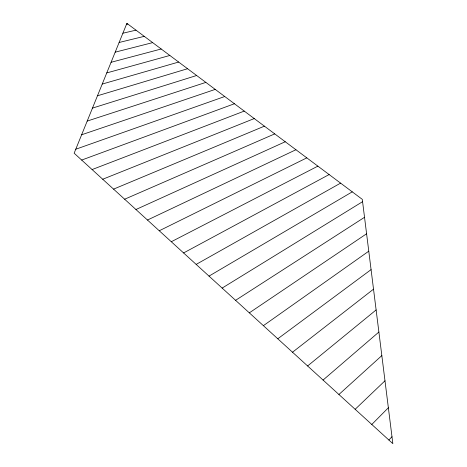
<?xml version="1.0" encoding="UTF-8"?>
<svg xmlns="http://www.w3.org/2000/svg" width="467" height="467" viewBox="0 0 467 467"><rect width="100%" height="100%" fill="white"/><g stroke="black" fill="none" stroke-linecap="round" stroke-linejoin="round"><path stroke-width="0.7" d="M388.883 440.031L391.982 436.715M371.802 424.468L388.363 407.755M355.154 409.296L384.989 380.786M338.914 394.498L381.837 355.603M323.071 380.056L378.889 332.037M307.613 365.97L376.122 309.936M292.523 352.211L373.524 289.172M277.783 338.785L371.078 269.622M263.388 325.662L368.772 251.188M249.325 312.849L366.595 233.769M235.578 300.322L364.534 217.295M222.146 288.081L362.579 201.68M209.012 276.108L352.258 191.844M196.163 264.398L340.595 183.122M183.595 252.945L329.13 174.553M171.296 241.737L317.875 166.135M159.259 230.768L306.807 157.864M147.479 220.027L295.938 149.738M135.938 209.514L285.244 141.746M124.642 199.216L274.736 133.889M113.569 189.129L264.404 126.16M102.722 179.246L254.241 118.565M92.098 169.562L244.247 111.093M81.678 160.064L234.416 103.744M75.759 149.236L224.744 96.511M81.632 134.776L215.229 89.395M87.195 121.081L205.865 82.396M92.466 108.105L196.648 75.502M97.469 95.782L187.576 68.719M102.226 84.066L178.645 62.047M106.756 72.922L169.854 55.468M111.07 62.298L161.197 48.994M115.191 52.164L152.668 42.62M119.12 42.485L144.268 36.344M122.879 33.227L135.996 30.157M126.475 24.377L127.847 24.068M126.89 23.35L74.148 153.205L392.852 443.65L362.287 199.345L126.89 23.35"/></g></svg>
